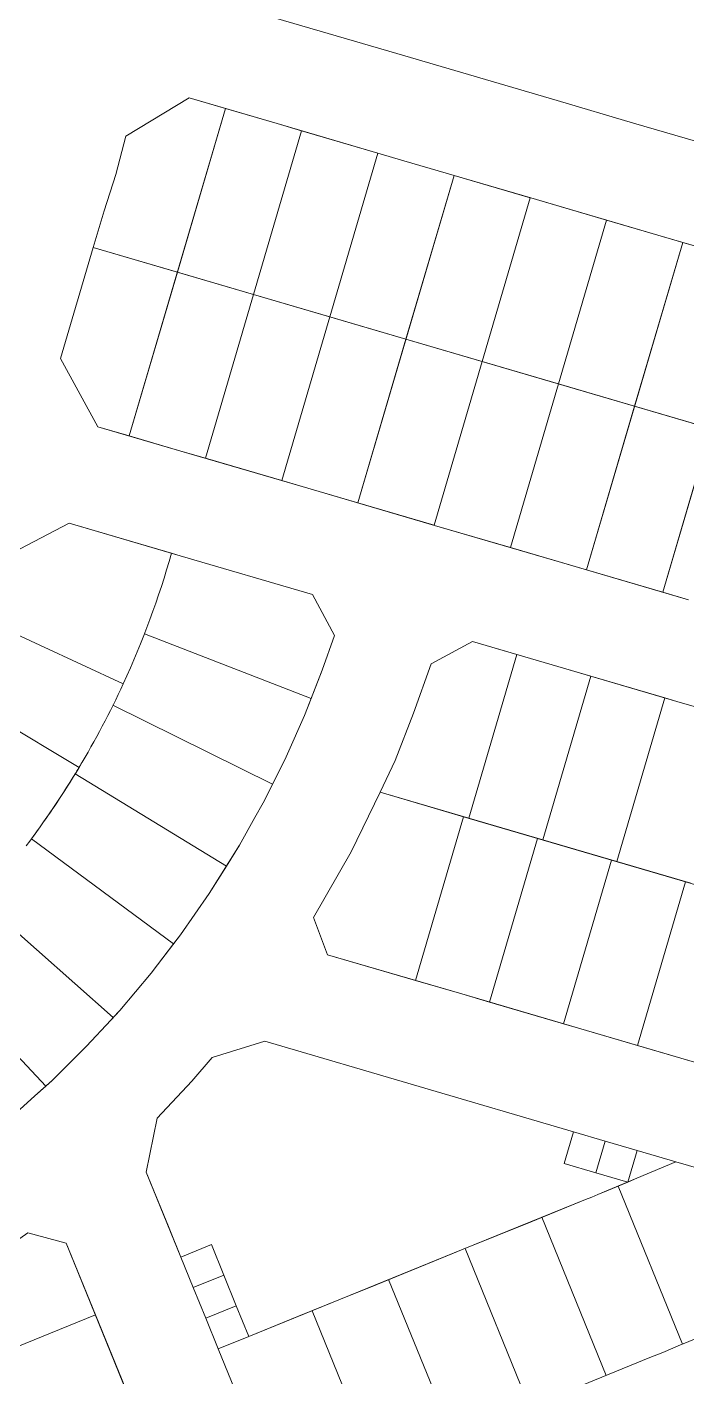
# Model space of a CAD drawing. Header units: millimetres. Extents: x -12746 to 1016489, y -409013 to 338495.
# Drawn here: x 581104 to 700892, y -127490 to 117570 of the extents above; entities that cross this region are included whole.
import ezdxf

# ---------------------------------------------------------------- set-up
doc = ezdxf.new("R2010")
doc.units = ezdxf.units.MM
doc.layers.add('A-DETL', color=90, linetype='Continuous', lineweight=9)

msp = doc.modelspace()

# ---------------------------------------------------------------- linework, layer by layer
at = {"layer": 'A-DETL'}
for p, q in [((648243.4, 112722.5), (611964.4, 123364.5)), ((677336.4, 104190.5), (648243.4, 112722.5)), ((599040.4, 97711.5), (610515.4, 104717.5)), ((599040.4, 97711.5), (610515.4, 104717.5)), ((610515.4, 104717.5), (626483.4, 100034.5)), ((610515.4, 104717.5), (617117.5, 102781.2)), ((691190.4, 100126.5), (677336.4, 104190.5)), ((599666.2, 43287.9), (617117.6, 102781.3)), ((608391.8, 73034.4), (617117.6, 102781.3)), ((617117.5, 102781.2), (608391.8, 73034.4)), ((617117.6, 102781.3), (626483.4, 100034.5)), ((630950.8, 98723.9), (613499.3, 39230)), ((622225, 68976.7), (630950.8, 98723.9)), ((630950.8, 98723.9), (622225, 68976.7)), ((626483.4, 100034.5), (649512.4, 93278.5)), ((626483.4, 100034.5), (630950.8, 98723.9)), ((630950.8, 98723.9), (644783.8, 94665.9)), ((710182.4, 94555.5), (691190.4, 100126.5)), ((597224.4, 90769.5), (599040.4, 97711.5)), ((597224.4, 90769.5), (599040.4, 97711.5)), ((627332.5, 35172.5), (644783.8, 94665.9)), ((644783.8, 94665.9), (636058.1, 64919)), ((636058.1, 64919), (644783.8, 94665.9)), ((644783.8, 94665.9), (649512.4, 93278.5)), ((649512.4, 93278.5), (672542.4, 86523.5)), ((649512.4, 93278.5), (658616.9, 90608)), ((595111.4, 84183.5), (597224.4, 90769.5)), ((595111.4, 84183.5), (597224.4, 90769.5)), ((641165.7, 31115), (658617, 90608.2)), ((649891.2, 60861.3), (658617, 90608.2)), ((658616.9, 90608), (649891.2, 60861.3)), ((658617, 90608.2), (672450.1, 86550.5)), ((654998.8, 27057.3), (672450.1, 86550.5)), ((672450.1, 86550.5), (663724.4, 56803.6)), ((663724.4, 56803.6), (672450.1, 86550.5)), ((672542.4, 86523.5), (695572.4, 79767.5)), ((672542.4, 86523.5), (686283.2, 82492.5)), ((593139.4, 77508.5), (595111.4, 84183.5)), ((593139.4, 77508.5), (595111.4, 84183.5)), ((668831.9, 22999.3), (686283.3, 82492.7)), ((677557.5, 52745.9), (686283.3, 82492.7)), ((686283.2, 82492.5), (677557.5, 52745.9)), ((686283.3, 82492.7), (695572.4, 79767.5)), ((682664.9, 18941.3), (700116.4, 78435)), ((691390.6, 48688.1), (700116.3, 78434.6)), ((700116.3, 78434.6), (691390.6, 48688.1)), ((695572.4, 79767.5), (718601.4, 73012.5)), ((695572.4, 79767.5), (700116.3, 78434.6)), ((700116.3, 78434.6), (713949.5, 74377)), ((587189.4, 57369.5), (593139.4, 77508.5)), ((587189.4, 57369.5), (593139.4, 77508.5)), ((593139.4, 77508.5), (608391.8, 73034.4)), ((732905.4, 36510.5), (593139.4, 77508.5)), ((608391.8, 73034.4), (593139.4, 77508.5)), ((696498.2, 14884), (713949.5, 74377.3)), ((608391.8, 73034.4), (599666.2, 43287.9)), ((599666.2, 43287.9), (608391.8, 73034.4)), ((608391.8, 73034.4), (622225, 68976.7)), ((622225, 68976.7), (608391.8, 73034.4)), ((622225, 68976.7), (613499.3, 39230)), ((613499.3, 39230), (622225, 68976.7)), ((636058.1, 64919), (622225, 68976.7)), ((622225, 68976.7), (636058.1, 64919)), ((627332.5, 35172.5), (636058.1, 64919)), ((636058.1, 64919), (627332.5, 35172.5)), ((636058.1, 64919), (649891.2, 60861.3)), ((649891.2, 60861.3), (636058.1, 64919)), ((649891.2, 60861.3), (641165.7, 31115)), ((649891.2, 60861.3), (641165.7, 31115)), ((663724.4, 56803.6), (649891.2, 60861.3)), ((663724.4, 56803.6), (649891.2, 60861.3)), ((593951.4, 44964.5), (587189.4, 57369.5)), ((593951.4, 44964.5), (587189.4, 57369.5)), ((654998.8, 27057.3), (663724.4, 56803.6)), ((654998.8, 27057.3), (663724.4, 56803.6)), ((663724.4, 56803.6), (677557.5, 52745.9)), ((677557.5, 52745.9), (663724.4, 56803.6)), ((677557.5, 52745.9), (668831.9, 22999.3)), ((677557.5, 52745.9), (668831.9, 22999.3)), ((691390.6, 48688.1), (677557.5, 52745.9)), ((691390.6, 48688.1), (677557.5, 52745.9)), ((691390.6, 48688.1), (682664.9, 18941.3)), ((682664.9, 18941.3), (691390.6, 48688.1)), ((705223.8, 44630.4), (691390.6, 48688.1)), ((705223.8, 44630.4), (691390.6, 48688.1)), ((599666.2, 43287.9), (593951.4, 44964.5)), ((609031.4, 40540.5), (593951.4, 44964.5)), ((696498.2, 14884), (705223.8, 44630.4)), ((696498.2, 14884), (705223.8, 44630.4)), ((609031.4, 40540.5), (599666.2, 43287.9)), ((613499.3, 39230), (609031.4, 40540.5)), ((632061.4, 33785.5), (609031.4, 40540.5)), ((627332.5, 35172.5), (613499.3, 39230)), ((632061.4, 33785.5), (627332.5, 35172.5)), ((641165.7, 31115), (632061.4, 33785.5)), ((655090.4, 27030.5), (632061.4, 33785.5)), ((641165.7, 31115), (654998.8, 27057.3)), ((588766.4, 27414.5), (575995.4, 20746.5)), ((575995.4, 20746.5), (588766.4, 27414.5)), ((608917.4, 21513.5), (588766.4, 27414.5)), ((588766.4, 27414.5), (607320.7, 21981.1)), ((668831.9, 22999.3), (655090.4, 27030.5)), ((678120.4, 20274.5), (655090.4, 27030.5)), ((668831.9, 22999.3), (682664.9, 18941.3)), ((607320.7, 21981.1), (608917.4, 21513.5)), ((632906.4, 14466.5), (608917.4, 21513.5)), ((608917.4, 21513.5), (632906.4, 14466.5)), ((701150.4, 13519.5), (678120.4, 20274.5)), ((682664.9, 18941.3), (696498.2, 14884)), ((701150.4, 13519.5), (696498.2, 14884)), ((636886.4, 7046.5), (632906.4, 14466.5)), ((632906.4, 14466.5), (636886.4, 7046.5)), ((571663.1, 10685.8), (598582.1, -1726.9)), ((571663.1, 10685.8), (598582.1, -1726.9)), ((598582.1, -1726.9), (571663.1, 10685.8)), ((632689.1, -4398.9), (602434.7, 7353.1)), ((632689.1, -4398.9), (602434.7, 7353.1)), ((602434.7, 7353.1), (632689.1, -4398.9)), ((634692.4, 714.5), (636886.4, 7046.5)), ((636886.4, 7046.5), (634692.4, 714.5)), ((661981.4, 5937.5), (654453.4, 1893.5)), ((654453.4, 1893.5), (661981.4, 5937.5)), ((677459.4, 1397.5), (661981.4, 5937.5)), ((661981.4, 5937.5), (670019.4, 3579.8)), ((670021.2, 3586), (661290.7, -26168.1)), ((661290.7, -26168.1), (670019.4, 3579.8)), ((670019.4, 3579.8), (661290.7, -26168.1)), ((670019.4, 3579.8), (677459.4, 1397.5)), ((631476.4, -7494.5), (634692.4, 714.5)), ((634692.4, 714.5), (632689.1, -4398.9)), ((654453.4, 1893.5), (651278.4, -7087.5)), ((651278.4, -7087.5), (654453.4, 1893.5)), ((699049.4, -4935.5), (677459.4, 1397.5)), ((677459.4, 1397.5), (683453.4, -360.7)), ((564991.1, -1622.1), (590559.1, -16925.5)), ((564991.1, -1622.1), (590559.1, -16925.5)), ((590559.1, -16925.5), (564991.1, -1622.1)), ((683454.9, -355.7), (674724.7, -30108.6)), ((674724.7, -30108.6), (683453.4, -360.7)), ((683453.4, -360.7), (674724.7, -30108.6)), ((683453.4, -360.7), (696887.4, -4301.3)), ((632689.1, -4398.9), (631476.4, -7494.5)), ((696888.5, -4297.5), (688158.7, -34049)), ((688158.7, -34049), (696887.4, -4301.3)), ((696887.4, -4301.3), (688158.7, -34049)), ((696887.4, -4301.3), (699049.4, -4935.5)), ((625679.3, -19971.8), (596709, -5648.3)), ((596709, -5648.3), (625679.3, -19971.8)), ((625679.3, -19971.8), (596709, -5648.3)), ((651278.4, -7087.5), (647897.4, -15651.5)), ((647897.4, -15651.5), (651278.4, -7087.5)), ((719679.4, -10986.5), (699049.4, -4935.5)), ((699049.4, -4935.5), (710321.4, -8241.7)), ((628382.4, -14447.5), (631476.4, -7494.5)), ((631476.4, -7494.5), (628382.4, -14447.5)), ((627891.4, -15550.5), (628382.4, -14447.5)), ((628382.4, -14447.5), (627891.4, -15550.5)), ((623973.4, -23381.5), (627891.4, -15550.5)), ((627891.4, -15550.5), (625679.3, -19971.8)), ((647897.4, -15651.5), (645210.4, -21451.5)), ((645210.4, -21451.5), (647897.4, -15651.5)), ((617313.1, -34859.9), (589849, -18100.4)), ((589849, -18100.4), (617313.1, -34859.9)), ((617313.1, -34859.9), (589849, -18100.4)), ((625679.3, -19971.8), (623973.4, -23381.5)), ((645210.4, -21451.5), (639959.4, -32297.5)), ((639959.4, -32297.5), (645210.4, -21451.5)), ((645210.4, -21451.5), (737001, -48375.4)), ((661290.7, -26168.1), (645210.4, -21451.5)), ((645210.4, -21451.5), (660331.1, -25886.7)), ((622481.4, -26054.5), (623973.4, -23381.5)), ((623973.4, -23381.5), (622481.4, -26054.5)), ((619675.4, -31080.5), (622481.4, -26054.5)), ((622481.4, -26054.5), (619675.4, -31080.5)), ((660331.1, -25886.7), (651605.6, -55623.5)), ((660331.1, -25886.7), (651605.6, -55623.5)), ((651605.7, -55623.3), (660331.1, -25886.7)), ((660331.1, -25886.7), (673765.1, -29827.1)), ((674724.7, -30108.6), (661290.7, -26168.1)), ((607715.4, -48985.5), (581907.4, -29902.4)), ((581907.4, -29902.4), (607715.4, -48985.5)), ((607715.4, -48985.5), (581907.4, -29902.4)), ((614191.4, -39854.5), (619675.4, -31080.5)), ((619675.4, -31080.5), (617313.1, -34859.9)), ((673765.1, -29827.1), (665040.7, -59560.3)), ((665040.7, -59560.3), (673765.1, -29827.1)), ((673765.1, -29827.1), (665040.7, -59560.3)), ((673765.1, -29827.1), (687199.1, -33767.6)), ((688158.7, -34049), (674724.7, -30108.6)), ((639959.4, -32297.5), (633130.4, -44205.5)), ((633130.4, -44205.5), (639959.4, -32297.5)), ((678474.5, -63501.5), (687199.1, -33767.6)), ((687199.1, -33767.6), (678474.5, -63501.5)), ((687199.1, -33767.6), (678474.5, -63501.5)), ((687199.1, -33767.6), (700633.1, -37708)), ((701592.7, -37989.5), (688158.7, -34049)), ((617313.1, -34859.9), (614191.4, -39854.5)), ((700633.1, -37708), (691908.6, -67441.8)), ((691908.6, -67441.8), (700633.1, -37708)), ((691908.6, -67441.8), (700633.1, -37708)), ((700633.1, -37708), (714067.2, -41648.5)), ((596724.7, -62383.2), (572807.4, -41115.1)), ((572807.4, -41115.1), (596724.7, -62383.2)), ((596724.7, -62383.2), (572807.4, -41115.1)), ((608988.4, -47326.5), (614191.4, -39854.5)), ((614191.4, -39854.5), (608988.4, -47326.5)), ((633130.4, -44205.5), (635665.4, -50955.5)), ((635665.4, -50955.5), (633130.4, -44205.5)), ((604801.4, -52783.5), (608988.4, -47326.5)), ((607715.4, -48985.5), (604801.4, -52783.5)), ((608988.4, -47326.5), (607715.4, -48985.5)), ((635665.4, -50955.5), (660010.4, -58084.5)), ((651605.6, -55623.5), (635665.4, -50955.5)), ((584508.6, -74817.8), (562668, -51525.9)), ((562668, -51525.9), (584508.6, -74817.8)), ((584508.6, -74817.8), (562668, -51525.9)), ((603620.4, -54321.5), (604801.4, -52783.5)), ((604801.4, -52783.5), (603620.4, -54321.5)), ((597940.4, -61065.5), (603620.4, -54321.5)), ((603620.4, -54321.5), (597940.4, -61065.5)), ((660010.4, -58084.5), (651605.7, -55623.3)), ((660010.4, -58084.5), (681600.4, -64418.5)), ((665040.7, -59560.3), (660010.4, -58084.5)), ((596320.4, -62821.5), (597940.4, -61065.5)), ((597940.4, -61065.5), (596724.7, -62383.2)), ((678474.5, -63501.5), (665040.7, -59560.3)), ((591929.4, -67576.5), (596320.4, -62821.5)), ((596320.4, -62821.5), (591929.4, -67576.5)), ((596724.7, -62383.2), (596320.4, -62821.5)), ((678474.5, -63501.5), (681600.4, -64418.5)), ((681600.4, -64418.5), (691908.6, -67441.8)), ((681600.4, -64418.5), (702235.4, -70470.5)), ((585660.4, -73777.5), (591929.4, -67576.5)), ((591929.4, -67576.5), (585660.4, -73777.5)), ((614712.4, -69636.5), (624273.4, -66684.5)), ((624273.4, -66684.5), (614712.4, -69636.5)), ((624273.4, -66684.5), (680306.4, -83120.5)), ((680306.4, -83120.5), (624273.4, -66684.5)), ((702235.4, -70470.5), (691908.6, -67441.8)), ((611013.4, -73905.5), (614712.4, -69636.5)), ((614712.4, -69636.5), (611013.4, -73905.5)), ((582550.4, -76586.5), (585660.4, -73777.5)), ((584508.6, -74817.8), (582550.4, -76586.5)), ((585660.4, -73777.5), (584508.6, -74817.8)), ((604733.4, -80660.5), (611013.4, -73905.5)), ((611013.4, -73905.5), (604733.4, -80660.5)), ((579117.4, -79686.5), (582550.4, -76586.5)), ((582550.4, -76586.5), (579117.4, -79686.5)), ((602753.4, -90464.5), (604733.4, -80660.5)), ((604733.4, -80660.5), (602753.4, -90464.5)), ((680306.4, -83120.5), (678618.4, -88875.5)), ((678618.4, -88875.5), (680306.4, -83120.5)), ((680306.4, -83120.5), (678618.4, -88875.5)), ((680306.4, -83120.5), (678618.4, -88875.5)), ((678618.4, -88875.5), (680306.4, -83120.5)), ((686063.4, -84809.5), (680306.4, -83120.5)), ((680306.4, -83120.5), (686063.4, -84809.5)), ((686063.4, -84809.5), (680306.4, -83120.5)), ((684375.4, -90564.5), (686063.4, -84809.5)), ((686063.4, -84809.5), (684375.4, -90564.5)), ((686063.4, -84809.5), (684375.4, -90564.5)), ((686063.4, -84809.5), (684375.4, -90564.5)), ((684375.4, -90564.5), (686063.4, -84809.5)), ((686063.4, -84809.5), (684375.4, -90564.5)), ((691821.4, -86498.5), (686063.4, -84809.5)), ((691821.4, -86498.5), (686063.4, -84809.5)), ((691821.4, -86498.5), (686063.4, -84809.5)), ((690132.4, -92253.5), (691821.4, -86498.5)), ((690132.4, -92253.5), (691821.4, -86498.5)), ((690132.4, -92253.5), (691821.4, -86498.5)), ((691821.4, -86498.5), (690132.4, -92253.5)), ((690132.4, -92253.5), (691821.4, -86498.5)), ((691821.4, -86498.5), (698888.4, -88571.5)), ((698888.4, -88571.5), (691821.4, -86498.5)), ((609019.4, -105876.5), (602753.4, -90464.5)), ((602753.4, -90464.5), (606760.4, -100318.5)), ((678618.4, -88875.5), (684375.4, -90564.5)), ((684375.4, -90564.5), (678618.4, -88875.5)), ((678618.4, -88875.5), (684375.4, -90564.5)), ((678618.4, -88875.5), (684375.4, -90564.5)), ((684375.4, -90564.5), (678618.4, -88875.5)), ((684375.4, -90564.5), (690132.4, -92253.5)), ((684375.4, -90564.5), (690132.4, -92253.5)), ((684375.4, -90564.5), (690132.4, -92253.5)), ((690132.4, -92253.5), (684375.4, -90564.5)), ((684375.4, -90564.5), (690132.4, -92253.5)), ((698888.4, -88571.5), (691786.4, -91558.5)), ((691786.4, -91558.5), (698888.4, -88571.5)), ((698888.4, -88571.5), (691786.4, -91558.5)), ((707750.4, -91171.5), (698888.4, -88571.5)), ((691786.4, -91558.5), (684684.4, -94546.5)), ((691786.4, -91558.5), (684684.4, -94546.5)), ((686657, -93716.5), (690132.4, -92253.5)), ((700088.4, -121696.9), (688413.8, -92979.6)), ((690132.4, -92253.5), (691786.4, -91558.5)), ((682497.4, -95435.5), (660264.4, -104474.5)), ((682497.4, -95435.5), (660264.4, -104474.5)), ((672596.2, -99460.9), (682497.4, -95435.5)), ((683591.4, -94990.5), (682497.4, -95435.5)), ((682497.4, -95435.5), (683591.4, -94990.5)), ((683591.4, -94990.5), (682497.4, -95435.5)), ((684684.4, -94546.5), (683591.4, -94990.5)), ((683591.4, -94990.5), (684684.4, -94546.5)), ((684684.4, -94546.5), (683591.4, -94990.5)), ((684684.4, -94546.5), (686657, -93716.5)), ((606760.4, -100318.5), (609020.2, -105876.2)), ((660264.4, -104474.5), (672596.2, -99460.9)), ((674518.3, -98629.1), (686210.7, -127390)), ((581264.4, -101507.5), (568515.4, -110467.5)), ((568515.4, -110467.5), (581264.4, -101507.5)), ((588240.4, -103356.5), (581264.4, -101507.5)), ((581264.4, -101507.5), (588240.4, -103356.5)), ((599973.4, -132223.5), (588240.4, -103356.5)), ((588240.4, -103356.5), (593527, -116363.5)), ((614577.4, -103616.5), (609019.4, -105876.5)), ((614577.4, -103616.5), (609019.4, -105876.5)), ((614577.4, -103616.5), (609019.4, -105876.5)), ((614577.4, -103616.5), (609019.4, -105876.5)), ((609020.2, -105876.2), (614577.4, -103616.5)), ((616837.4, -109174.5), (614577.4, -103616.5)), ((616837.4, -109174.5), (614577.4, -103616.5)), ((616837.4, -109174.5), (614577.4, -103616.5)), ((616837.4, -109174.5), (614577.4, -103616.5)), ((614577.4, -103616.5), (619096.4, -114733.5)), ((660264.4, -104474.5), (638031.4, -113512.5)), ((660264.4, -104474.5), (638031.4, -113512.5)), ((644455, -110901.2), (658525.7, -105181.3)), ((658525.7, -105181.3), (660264.4, -104474.5)), ((672315.2, -133039.3), (660640.4, -104321.6)), ((609019.4, -105876.5), (611278.4, -111434.5)), ((609019.4, -105876.5), (611278.4, -111434.5)), ((609019.4, -105876.5), (611278.4, -111434.5)), ((611278.4, -111434.5), (616837.4, -109174.5)), ((611278.4, -111434.5), (616837.4, -109174.5)), ((611278.4, -111434.5), (616837.4, -109174.5)), ((616837.4, -109174.5), (611278.4, -111434.5)), ((611278.4, -111434.5), (616837.4, -109174.5)), ((611278.4, -111434.5), (616837.4, -109174.5)), ((616837.4, -109174.5), (619096.4, -114733.5)), ((616837.4, -109174.5), (619096.4, -114733.5)), ((619096.4, -114733.5), (616837.4, -109174.5)), ((619096.4, -114733.5), (616837.4, -109174.5)), ((658419.5, -138688.1), (646744.6, -109970.2)), ((613538.4, -116992.5), (611278.4, -111434.5)), ((613538.4, -116992.5), (611278.4, -111434.5)), ((611278.4, -111434.5), (613538.4, -116992.5)), ((638031.4, -113512.5), (644455, -110901.2)), ((619096.4, -114733.5), (613538.4, -116992.5)), ((619096.4, -114733.5), (613538.4, -116992.5)), ((619096.4, -114733.5), (613538.4, -116992.5)), ((613538.4, -116992.5), (619096.4, -114733.5)), ((619096.4, -114733.5), (613538.4, -116992.5)), ((613538.4, -116992.5), (619096.4, -114733.5)), ((621356.4, -120291.5), (619096.4, -114733.5)), ((619096.4, -114733.5), (621356.4, -120291.5)), ((621356.4, -120291.5), (619096.4, -114733.5)), ((621356.4, -120291.5), (619096.4, -114733.5)), ((619096.4, -114733.5), (621356.4, -120291.5)), ((638031.4, -113512.5), (621356.4, -120291.5)), ((638031.4, -113512.5), (621356.4, -120291.5)), ((630384.4, -116621.3), (638031.4, -113512.5)), ((568594.2, -126497.6), (593527, -116363.5)), ((593527, -116363.5), (568594.2, -126497.6)), ((568594.2, -126497.6), (593526.8, -116363.6)), ((593527, -116363.5), (599559, -131204.5)), ((613538.4, -116992.5), (615797.4, -122550.5)), ((615797.4, -122550.5), (613538.4, -116992.5)), ((613538.4, -116992.5), (615797.4, -122550.5)), ((621356.4, -120291.5), (630384.4, -116621.3)), ((644523.8, -144337), (632849, -115619.3)), ((700493.4, -121526.5), (704453.4, -119860.5)), ((615797.4, -122550.5), (621356.4, -120291.5)), ((621356.4, -120291.5), (615797.4, -122550.5)), ((615797.4, -122550.5), (621356.4, -120291.5)), ((621356.4, -120291.5), (615797.4, -122550.5)), ((696534.4, -123192.5), (699716.4, -121853.5)), ((699716.4, -121853.5), (700493.4, -121526.5)), ((615797.4, -122550.5), (625212.4, -145710.5)), ((671938.4, -133192.5), (694171.4, -124153.5)), ((694171.4, -124153.5), (696534.4, -123192.5))]:
    msp.add_line(p, q, dxfattribs=at)
for start, end in [(335.245057, 344.287639), (329.097885, 335.245057), (322.944214, 329.097885), (328.607101, 329.490592), (323.519808, 328.607101)]:
    msp.add_arc((453044.8, 65382), 160264.5, start, end, dxfattribs=at)

doc.saveas('drawing.dxf')
